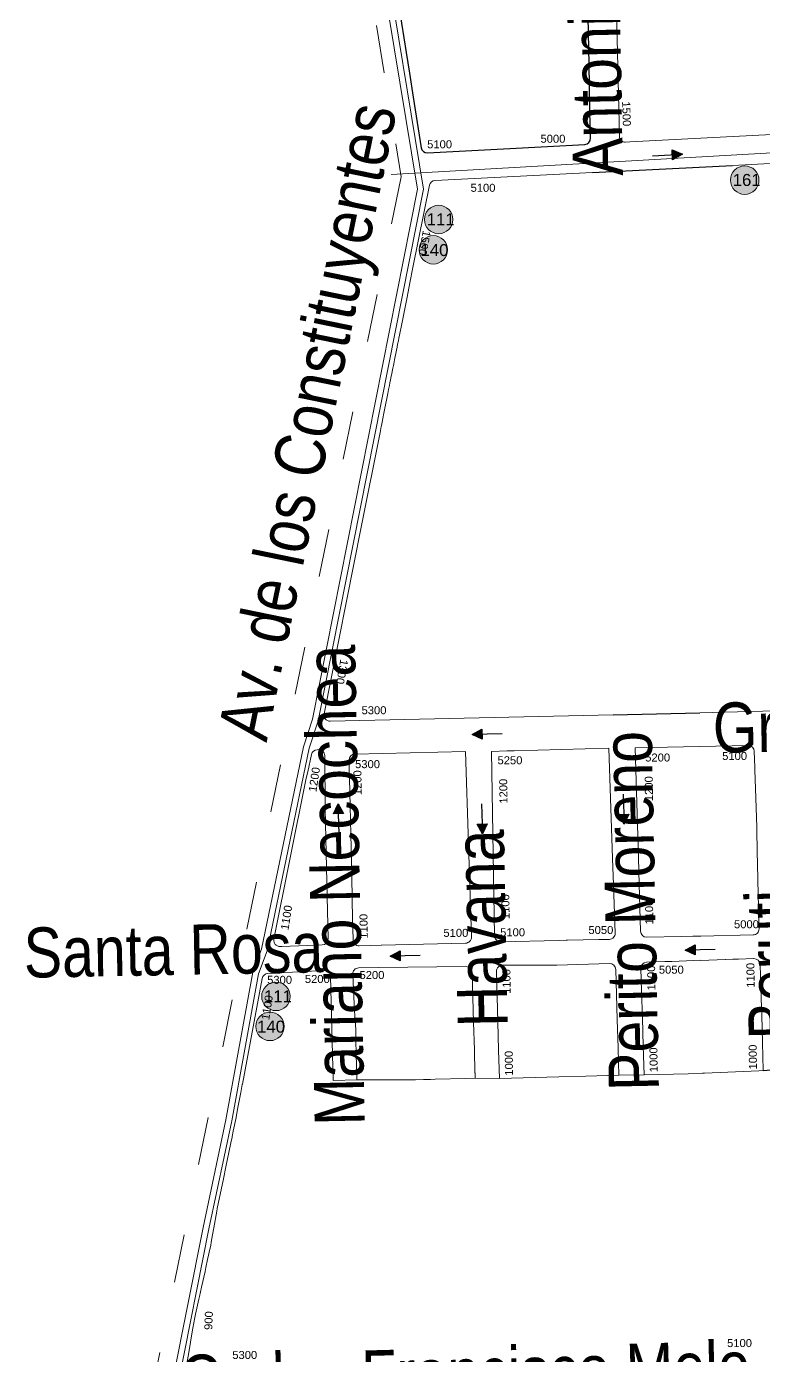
# Model space of a CAD drawing. Header units: millimetres. Extents: x 11558 to 23675, y 49449 to 61482.
# Drawn here: x 14926 to 15294, y 54333 to 54997 of the extents above; entities that cross this region are included whole.
import ezdxf

# ---------------------------------------------------------------- set-up
doc = ezdxf.new("R2010")
doc.units = ezdxf.units.MM
doc.linetypes.add('ACAD_ISO03W100', pattern=[30, 12, -18])
for name, color, linetype in [('0. plano base - nombres calles', 22, 'Continuous'), ('0. Plano Base - PLANO', 254, 'Continuous'), ('0. Plano base - sentido calles', 253, 'Continuous'), ('0.BARRIOS - DIVISIÓN', 12, 'ACAD_ISO03W100'), ('7. puesta en valor CC la lucila', 212, 'Continuous'), ('Linea 111 IDA', 139, 'Continuous'), ('Linea 140 IDA', 101, 'Continuous'), ('numeración', 7, 'Continuous')]:
    doc.layers.add(name, color=color, linetype=linetype)
doc.layers.add('linea 161 vuelta', color=7, linetype='Continuous', true_color=0x9d070c)
doc.layers.get('7. puesta en valor CC la lucila').off()
doc.styles.get("Standard").update_dxf_attribs({"font": 'arial.ttf'})

# ---------------------------------------------------------------- blocks, each defined once
blk = doc.blocks.new('MANZANAS')
at = {"layer": '0. Plano Base - PLANO', "color": 0, "linetype": 'Continuous', "lineweight": 5}
for points in [[(5635258.56, 6177062.67, -0.404972), (5635259.66, 6177066.69), (5635405.37, 6177152.92, -0.424221), (5635409.53, 6177151.78), (5635486.54, 6177010.93, -0.404912), (5635485.43, 6177006.9), (5635465.05, 6176994.9), (5635434.62, 6176976.98), (5635429.26, 6176973.83), (5635402.94, 6176958.33), (5635341.7, 6176922.27), (5635339.79, 6176921.2, -0.416621), (5635335.7, 6176922.37)], [(5635538.17, 6176562.21), (5635546.14, 6176566.72), (5635549.12, 6176568.41), (5635555.48, 6176572.01), (5635561.57, 6176575.46), (5635561.63, 6176575.49), (5635572.44, 6176581.55), (5635572.68, 6176581.69), (5635575.75, 6176583.41), (5635578.19, 6176584.78), (5635584.65, 6176588.4), (5635584.85, 6176588.51, -0.413022), (5635588.93, 6176587.38), (5635594.69, 6176577.2), (5635599.54, 6176568.63), (5635599.77, 6176568.23), (5635601.46, 6176565.24), (5635608.03, 6176553.39), (5635614.81, 6176541.09), (5635612.95, 6176539.91), (5635589.41, 6176526.4), (5635588.5, 6176525.88), (5635582.31, 6176522.33), (5635563.04, 6176511.74), (5635555.99, 6176524.32), (5635549.18, 6176536.47), (5635542.54, 6176548.32), (5635537.03, 6176558.13, -0.413002)], [(5635390.34, 6176495.17), (5635383.83, 6176491.48), (5635372.84, 6176485.24), (5635372.01, 6176484.77, -0.484633), (5635367.65, 6176486.55), (5635344.78, 6176565.53), (5635344.08, 6176568.59), (5635341.72, 6176577.23, -0.333351), (5635343.05, 6176580.58), (5635343.58, 6176580.9, -0.432264), (5635347.79, 6176579.75), (5635360.38, 6176556.1), (5635381.35, 6176517.76), (5635391.5, 6176499.22, -0.409705)], [(5635526.15, 6176551.97), (5635538.32, 6176530.11), (5635545.21, 6176517.74), (5635548.77, 6176511.34), (5635551.87, 6176505.81), (5635551.82, 6176505.78), (5635537.49, 6176497.77), (5635525.67, 6176491.17), (5635499.71, 6176476.67), (5635492.85, 6176489.06), (5635485.93, 6176501.55), (5635473.72, 6176523.58, -0.422077), (5635474.96, 6176527.7), (5635496.2, 6176538.73), (5635496.33, 6176538.8), (5635498.83, 6176540.19), (5635499.03, 6176540.31), (5635522.07, 6176553.13, -0.414192)], [(5635463.14, 6176517.47), (5635475.32, 6176495.62), (5635481.93, 6176483.75), (5635487.54, 6176473.67), (5635487.62, 6176473.52), (5635488.88, 6176471.26), (5635484.66, 6176468.93), (5635471.36, 6176461.56), (5635469.37, 6176460.45), (5635466.26, 6176458.73), (5635462.78, 6176456.8), (5635459.08, 6176454.88), (5635436.77, 6176443.29), (5635436.75, 6176443.34), (5635430.42, 6176454.89), (5635427.43, 6176460.34), (5635424.67, 6176465.37), (5635423.59, 6176467.19), (5635421.33, 6176471), (5635419.61, 6176473.89), (5635419.56, 6176473.97), (5635416.41, 6176479.28), (5635410.61, 6176489.24, -0.424873), (5635411.79, 6176493.4), (5635420.52, 6176498.06), (5635459.11, 6176518.66, -0.409046)]]:
    blk.add_lwpolyline(points, format="xyb", close=True, dxfattribs=at)
at = {"layer": '0. Plano Base - PLANO', "color": 0}
blk.add_lwpolyline([(5635246.7, 6177055.54, 0.424292), (5635242.54, 6177056.69), (5635156.32, 6177005.79, 0.442616), (5635155.42, 6177001.44), (5635170.25, 6176981.07), (5635189.5, 6176954.64), (5635202.35, 6176936.99), (5635208.68, 6176928.39), (5635221.93, 6176910.41), (5635228.14, 6176901.98), (5635235.32, 6176892.23), (5635250.47, 6176871.67, 0.384411), (5635254.41, 6176870.87), (5635292.66, 6176893.39), (5635322.27, 6176910.83, 0.404525), (5635323.38, 6176914.85), (5635320.93, 6176919.34), (5635305.81, 6176947.09), (5635305.63, 6176947.42), (5635290.59, 6176975.02), (5635275.13, 6177003.39), (5635260.09, 6177030.98), (5635246.7, 6177055.54)], format="xyb", dxfattribs=at)
at = {"layer": '0. Plano Base - PLANO', "color": 0, "linetype": 'Continuous', "lineweight": 5}
for points in [[(5635392.66, 6176935.47), (5635484.76, 6176989.8), (5635485.97, 6176990.51), (5635491.86, 6176993.98, -0.422622), (5635496.01, 6176992.85), (5635496.14, 6176992.61), (5635501.22, 6176983.41), (5635513.62, 6176960.94), (5635522.75, 6176944.49), (5635548.39, 6176898.29), (5635578.63, 6176843.58), (5635579.53, 6176841.95), (5635584.6, 6176832.78), (5635586.8, 6176828.79), (5635598.32, 6176807.94), (5635626.44, 6176756.19, -0.411177), (5635625.27, 6176752.14), (5635504.32, 6176685.12)], [(5635466.25, 6176664.25, -0.000565), (5635466.24, 6176664.25), (5635342.23, 6176596.27, -0.479686), (5635337.91, 6176598.06), (5635311.28, 6176689.55), (5635297.62, 6176736.7), (5635297.24, 6176737.98), (5635296.87, 6176739.29), (5635296.41, 6176740.85), (5635295.86, 6176742.74), (5635295.11, 6176745.36), (5635294.66, 6176746.91), (5635293.95, 6176749.35), (5635293.05, 6176752.45), (5635292.32, 6176754.96), (5635291.74, 6176756.96), (5635291.2, 6176758.84), (5635290.81, 6176760.17), (5635290.4, 6176761.59), (5635289.89, 6176763.34), (5635289.52, 6176764.62), (5635289.21, 6176765.69), (5635288.75, 6176767.29), (5635288.36, 6176768.64), (5635288.11, 6176769.5), (5635287.58, 6176771.33), (5635287.1, 6176772.98), (5635286.67, 6176774.47), (5635286.2, 6176776.07), (5635285.77, 6176777.56), (5635285.35, 6176779.01), (5635284.85, 6176780.73), (5635284.49, 6176781.98), (5635284.07, 6176783.42), (5635282.43, 6176789.1), (5635278.65, 6176802.11), (5635276.61, 6176809.14), (5635274.46, 6176816.56), (5635262.77, 6176856.89, -0.343597), (5635264.14, 6176860.32), (5635332.22, 6176900.13)], [(5635483.74, 6176654.69), (5635533.23, 6176681.79, -0.41409), (5635537.3, 6176680.6), (5635541.15, 6176673.57), (5635541.89, 6176672.28), (5635544.05, 6176668.48), (5635548.77, 6176660.21), (5635555.87, 6176647.43), (5635562.34, 6176635.65), (5635564.21, 6176632.25), (5635568.89, 6176623.72), (5635571.59, 6176618.8), (5635575.46, 6176611.76), (5635580.3, 6176602.94, -0.414961), (5635579.11, 6176598.86), (5635556.1, 6176586.3), (5635552.71, 6176584.45), (5635547.72, 6176581.73), (5635532.38, 6176573.36, -0.411864), (5635528.32, 6176574.53), (5635516.83, 6176595.19), (5635510.42, 6176606.72), (5635483.74, 6176654.69)], [(5635472.09, 6176648.5), (5635499.16, 6176600.49), (5635505.7, 6176588.89), (5635517.55, 6176567.88, -0.418089), (5635516.37, 6176563.78), (5635511.71, 6176561.23), (5635497.99, 6176553.73), (5635497.49, 6176553.46), (5635494.28, 6176551.7), (5635468.71, 6176537.73, -0.41549), (5635464.63, 6176538.93), (5635420.76, 6176620.03)], [(5635409.33, 6176613.94), (5635454.68, 6176533.09, -0.416172), (5635453.51, 6176529), (5635416.7, 6176508.67), (5635416.54, 6176508.58), (5635406.99, 6176503.31, -0.415056), (5635402.91, 6176504.49), (5635397.6, 6176514.18), (5635393.33, 6176521.95), (5635393.3, 6176522.02), (5635391.04, 6176526.14), (5635389.63, 6176528.71), (5635388.06, 6176531.57), (5635384.15, 6176538.71), (5635377.43, 6176550.96), (5635370.75, 6176563.14), (5635364.11, 6176575.24), (5635362.05, 6176579.01), (5635359.7, 6176583.29, -0.414193), (5635360.88, 6176587.37), (5635409.32, 6176613.94), (5635409.33, 6176613.94)], [(5635428.68, 6176271.62), (5635425.5, 6176282.64), (5635425.43, 6176282.61), (5635421.6, 6176294.55), (5635420.27, 6176298.7), (5635419.95, 6176299.69), (5635419.27, 6176302.26), (5635417.28, 6176309.66), (5635416.95, 6176310.88), (5635415.72, 6176315.49), (5635415.7, 6176315.56), (5635413.62, 6176323.35), (5635413.12, 6176325.22), (5635412.02, 6176329.3), (5635410.5, 6176335), (5635410.17, 6176336.23), (5635409.68, 6176337.76), (5635408.56, 6176341.29), (5635407.46, 6176344.77), (5635404.94, 6176352.73), (5635404.51, 6176354.12), (5635400.51, 6176368.67), (5635400.45, 6176368.65), (5635398.73, 6176374.59), (5635398.29, 6176376.21), (5635397.89, 6176377.6), (5635395.45, 6176386.35), (5635394.67, 6176389.14), (5635394.59, 6176389.43), (5635393.83, 6176392.13), (5635391.92, 6176398.83), (5635390.71, 6176402.81), (5635388.23, 6176411.01), (5635387.05, 6176414.9), (5635387, 6176415.07), (5635371.44, 6176466.48, -0.345465), (5635372.78, 6176469.93), (5635383.41, 6176476.22), (5635397.15, 6176484.34, -0.423179), (5635401.3, 6176483.21), (5635426.42, 6176437.63), (5635436.75, 6176443.34), (5635436.77, 6176443.29), (5635459.08, 6176454.88), (5635462.78, 6176456.8), (5635466.26, 6176458.73), (5635469.37, 6176460.45), (5635471.36, 6176461.56), (5635484.66, 6176468.93), (5635488.88, 6176471.26), (5635499.71, 6176476.67), (5635525.67, 6176491.17), (5635537.49, 6176497.77), (5635551.82, 6176505.78), (5635551.87, 6176505.81), (5635563.04, 6176511.74), (5635582.31, 6176522.33), (5635588.5, 6176525.88), (5635589.41, 6176526.4), (5635612.95, 6176539.91), (5635614.81, 6176541.09)]]:
    blk.add_lwpolyline(points, format="xyb", dxfattribs=at)
at = {"layer": '0. Plano Base - PLANO', "color": 0}
for points in [[(5635332.22, 6176900.13), (5635392.66, 6176935.47)], [(5635466.25, 6176664.25), (5635504.32, 6176685.12)], [(5635614.81, 6176541.09), (5635624.66, 6176547.34)]]:
    blk.add_lwpolyline(points, dxfattribs=at)
at = {"layer": '0. Plano Base - PLANO', "color": 0, "linetype": 'Continuous', "lineweight": 5}
blk.add_lwpolyline([(5635420.76, 6176620.03), (5635420.76, 6176620.03), (5635427.64, 6176623.85), (5635430.71, 6176625.55), (5635472.09, 6176648.5), (5635472.09, 6176648.5)], dxfattribs=at)
blk = doc.blocks.new('111')
at = {"layer": 'Linea 111 IDA', "lineweight": 211, "true_color": 0xededed}
h = blk.add_hatch(color=7, dxfattribs=at)
h.dxf.hatch_style = 1
edge = h.paths.add_edge_path()
edge.add_arc((0, 0), 7.11, 0, 360)
at = {"layer": 'Linea 111 IDA', "lineweight": 9}
blk.add_circle((0, 0), 7.11, dxfattribs=at)
at = {"layer": 'Linea 111 IDA', "lineweight": 15, "insert": (-5.99, 3.05), "char_height": 6, "attachment_point": 1}
blk.add_mtext_dynamic_manual_height_columns('111', width=16.4579, gutter_width=12.5, heights=[0], dxfattribs=at)
blk = doc.blocks.new('140')
at = {"layer": 'Linea 140 IDA', "lineweight": 211, "true_color": 0xededed}
h = blk.add_hatch(color=7, dxfattribs=at)
h.dxf.hatch_style = 1
edge = h.paths.add_edge_path()
edge.add_arc((0, 0), 7.11, 0, 360)
at = {"layer": 'Linea 140 IDA', "lineweight": 9}
blk.add_circle((0, 0), 7.11, dxfattribs=at)
at = {"layer": 'Linea 140 IDA', "lineweight": 15, "insert": (-6.46, 2.88), "char_height": 6, "attachment_point": 1}
blk.add_mtext_dynamic_manual_height_columns('140', width=16.4579, gutter_width=12.5, heights=[0], dxfattribs=at)
blk = doc.blocks.new('161vuelta')
at = {"layer": 'linea 161 vuelta', "lineweight": 211, "true_color": 0xededed}
h = blk.add_hatch(color=7, dxfattribs=at)
h.dxf.hatch_style = 1
edge = h.paths.add_edge_path()
edge.add_arc((0, 0), 7.11, 0, 360)
at = {"layer": 'linea 161 vuelta', "lineweight": 9}
blk.add_circle((0, 0), 7.11, dxfattribs=at)
at = {"layer": 'linea 161 vuelta', "lineweight": 9, "insert": (-6.03, 3.07), "char_height": 6, "attachment_point": 1}
blk.add_mtext_dynamic_manual_height_columns('161', width=16.4579, gutter_width=12.5, heights=[0], dxfattribs=at)

msp = doc.modelspace()

# ---------------------------------------------------------------- hatches: boundary and pattern name
at = {"layer": '0. Plano base - sentido calles', "linetype": 'Continuous', "lineweight": 25, "ltscale": 2, "true_color": 0x1a1a1a}
h = msp.add_hatch(color=250, dxfattribs=at)
h.dxf.hatch_style = 1
h.paths.add_polyline_path([(15253.4, 54933.29), (15248.26, 54935.49), (15248.41, 54932.99)])
h.paths.add_polyline_path([(15253.4, 54933.29), (15248.41, 54932.99), (15248.56, 54930.5)])
h = msp.add_hatch(color=250, dxfattribs=at)
h.dxf.hatch_style = 1
h.paths.add_polyline_path([(15148.36, 54643.16), (15153.41, 54640.78), (15153.35, 54643.28)])
h.paths.add_polyline_path([(15148.36, 54643.16), (15153.35, 54643.28), (15153.3, 54645.78)])
h = msp.add_hatch(color=250, dxfattribs=at)
h.dxf.hatch_style = 1
h.paths.add_polyline_path([(15081.48, 54608.55), (15079.13, 54603.48), (15081.63, 54603.55)])
h.paths.add_polyline_path([(15081.48, 54608.55), (15081.63, 54603.55), (15084.13, 54603.63)])
h = msp.add_hatch(color=250, dxfattribs=at)
h.dxf.hatch_style = 1
h.paths.add_polyline_path([(15224.27, 54598.27), (15226.62, 54603.34), (15224.12, 54603.27)])
h.paths.add_polyline_path([(15224.27, 54598.27), (15224.12, 54603.27), (15221.62, 54603.19)])
h = msp.add_hatch(color=250, dxfattribs=at)
h.dxf.hatch_style = 1
h.paths.add_polyline_path([(15153.51, 54593.43), (15155.87, 54598.5), (15153.37, 54598.43)])
h.paths.add_polyline_path([(15153.51, 54593.43), (15153.37, 54598.43), (15150.87, 54598.36)])
h = msp.add_hatch(color=250, dxfattribs=at)
h.dxf.hatch_style = 1
h.paths.add_polyline_path([(15254.83, 54535.34), (15259.89, 54532.96), (15259.83, 54535.46)])
h.paths.add_polyline_path([(15254.83, 54535.34), (15259.83, 54535.46), (15259.77, 54537.96)])
h = msp.add_hatch(color=250, dxfattribs=at)
h.dxf.hatch_style = 1
h.paths.add_polyline_path([(15107.43, 54532.28), (15112.49, 54529.9), (15112.43, 54532.4)])
h.paths.add_polyline_path([(15107.43, 54532.28), (15112.43, 54532.4), (15112.37, 54534.9)])

# ---------------------------------------------------------------- linework, layer by layer
at = {"layer": '0. Plano base - sentido calles', "color": 250, "linetype": 'Continuous', "lineweight": 25, "ltscale": 2, "true_color": 0x1a1a1a}
for points in [[(15238.43, 54932.39), (15253.4, 54933.29), (15248.56, 54930.5), (15248.26, 54935.49), (15253.4, 54933.29)], [(15163.35, 54643.51), (15148.36, 54643.16), (15153.3, 54645.78), (15153.41, 54640.78), (15148.36, 54643.16)], [(15223.84, 54613.26), (15224.27, 54598.27), (15221.62, 54603.19), (15226.62, 54603.34), (15224.27, 54598.27)], [(15081.91, 54593.56), (15081.48, 54608.55), (15084.13, 54603.63), (15079.13, 54603.48), (15081.48, 54608.55)], [(15153.08, 54608.42), (15153.51, 54593.43), (15150.87, 54598.36), (15155.87, 54598.5), (15153.51, 54593.43)], [(15269.83, 54535.69), (15254.83, 54535.34), (15259.77, 54537.96), (15259.89, 54532.96), (15254.83, 54535.34)], [(15122.43, 54532.63), (15107.43, 54532.28), (15112.37, 54534.9), (15112.49, 54529.9), (15107.43, 54532.28)]]:
    msp.add_lwpolyline(points, dxfattribs=at)
at = {"layer": '0.BARRIOS - DIVISIÓN', "color": 14, "lineweight": 18, "ltscale": 2}
msp.add_lwpolyline([(15243.48, 55607.68), (15214.21, 55300.54), (15052.83, 55293.83), (15112.91, 54921.92), (14987.64, 54310.9), (17059.08, 54362.46), (17585.92, 54374.44), (17552.48, 55699.13), (15243.48, 55607.68)], dxfattribs=at)
at = {"layer": 'Linea 111 IDA', "lineweight": 15}
msp.add_lwpolyline([(15085.01, 52699.41), (15073.97, 52903.9), (15062.47, 53075.34), (15052.86, 53241.69), (15048.7, 53324.8), (15043.39, 53343.82), (15043.07, 53494.99), (15043.91, 53616.47), (15035.9, 53628.23), (15023.28, 53766.83), (15013.93, 53861.78), (15004.27, 53968.95), (15001.97, 54125.47), (15000.73, 54232.72), (14998.7, 54319.68), (15013.94, 54396.68), (15025.32, 54450.56), (15038.76, 54524.29), (15043.07, 54535.8), (15064.04, 54637.05), (15068.6, 54650.81), (15121.08, 54915.79), (15100.6, 55040.13)], dxfattribs=at)
at = {"layer": 'Linea 140 IDA', "lineweight": 15}
msp.add_lwpolyline([(15088.01, 52699.57), (15076.96, 52904.08), (15065.47, 53075.52), (15055.86, 53241.85), (15051.67, 53325.29), (15046.39, 53344.23), (15046.07, 53494.98), (15046.92, 53617.39), (15038.82, 53629.28), (15026.26, 53767.11), (15016.92, 53862.07), (15007.27, 53969.1), (15004.97, 54125.51), (15003.73, 54232.77), (15001.7, 54319.42), (15016.88, 54396.08), (15028.26, 54449.98), (15041.66, 54523.49), (15045.96, 54534.97), (15066.94, 54636.27), (15071.51, 54650.04), (15124.13, 54915.74), (15103.56, 55040.6)], dxfattribs=at)
at = {"layer": 'linea 161 vuelta', "lineweight": 15}
msp.add_lwpolyline([(15107.87, 54923.15), (15678.91, 54955.59), (16109.67, 54979.94), (16377.73, 54990.61), (16669.3, 55001.24)], dxfattribs=at)

# ---------------------------------------------------------------- block references
at = {"layer": '0. Plano Base - PLANO', "color": 28, "lineweight": 5, "true_color": 0x0d0d0d, "rotation": 332.5463477508169}
msp.add_blockref('MANZANAS', (-7833237.48, -2828296.13), dxfattribs=at)
at = {"layer": '7. puesta en valor CC la lucila', "color": 250, "lineweight": 30, "rotation": 332.5463477508169}
msp.add_blockref('MANZANAS', (-7833237.48, -2828296.13), dxfattribs=at)
at = {"layer": 'Linea 111 IDA', "lineweight": 15}
for p in [(15131.63, 54900.61), (15050.35, 54512.2)]:
    msp.add_blockref('111', p, dxfattribs=at)
at = {"layer": 'Linea 140 IDA', "lineweight": 15}
for p in [(15129, 54885.45), (15047.36, 54497.2)]:
    msp.add_blockref('140', p, dxfattribs=at)
at = {"layer": 'linea 161 vuelta', "lineweight": 15}
msp.add_blockref('161vuelta', (15284.57, 54920.29), dxfattribs=at)

# ---------------------------------------------------------------- texts
at = {"layer": '0. plano base - nombres calles', "color": 250, "lineweight": 15, "true_color": 0x1a1a1a, "char_height": 25, "attachment_point": 1}
for s, insert, rotation in [('{\\fArial Narrow|b0|i0|c0|p34; Antonio Luis Beruti}', (15198.86, 54914.18), 91.01555), ('{\\fArial Narrow|b0|i0|c0|p34;Av. de los Constituyentes}', (15021.18, 54643.91), 78.38249), ('{\\fArial Narrow|b0|i0|c0|p34;Mariano Necochea}', (15069.72, 54447.33), 91.17177), ('{\\fArial Narrow|b0|i0|c0|p34;Gral. Roca}', (15268.37, 54658.94), 1.08363), ('{\\fArial Narrow|b0|i0|c0|p34;Perito Moreno}', (15216.73, 54464.74), 91.17177), ('{\\fArial Narrow|b0|i0|c0|p34;Havana}', (15141.2, 54496.57), 91.17177), ('{\\fArial Narrow|b0|i0|c0|p34;Beruti}', (15286.59, 54490.46), 91.17177), ('{\\fArial Narrow|b0|i0|c0|p34;Santa Rosa}', (14924.11, 54546.5), 1.08363), ('{\\fArial Narrow|b0|i0|c0|p34;Carlos Francisco Melo}', (15002.07, 54332.83), 1.45987)]:
    msp.add_mtext_dynamic_manual_height_columns(s, width=329.255, gutter_width=12.5, heights=[0], dxfattribs=dict(at, insert=insert, rotation=rotation))
at = {"layer": 'numeración', "color": 251, "true_color": 0x606162, "char_height": 4, "attachment_point": 1}
for s, insert, rotation in [('1500', (15227.29, 54959.72), 271.99098), ('1500', (15127.75, 54894.6), 259.47014), ('1300', (15086.52, 54680.2), 259.47014), ('1200', (15066.57, 54614.81), 81.16973), ('1200', (15089.21, 54612.8), 90.78878), ('1200', (15234.75, 54609.82), 90.78878), ('1200', (15162.05, 54608.55), 90.78878), ('1100', (15163.1, 54550.83), 90.78878), ('1100', (15052.64, 54545.76), 81.16973), ('1100', (15234.91, 54548.11), 90.78878), ('1100', (15092.23, 54541.03), 90.78878), ('1100', (15163.65, 54513.4), 90.78878), ('1100', (15235.95, 54515.13), 90.78878), ('1100', (15285.54, 54516.51), 90.78878), ('1100', (15043.02, 54500.77), 81.16973), ('1000', (15164.81, 54472.53), 90.78878), ('1000', (15237.1, 54474.25), 90.78878), ('1000', (15286.69, 54475.64), 90.78878), ('900', (15014.52, 54345.55), 87.8753)]:
    msp.add_mtext_dynamic_manual_height_columns(s, width=16.0314, gutter_width=12.5, heights=[0], dxfattribs=dict(at, insert=insert, rotation=rotation))
for s, insert in [('5000', (15182.53, 54942.98)), ('5100', (15125.9, 54940.2)), ('5100', (15147.59, 54918.46)), ('5300', (15093.13, 54657.26)), ('5300', (15089.9, 54630.32)), ('5250', (15161.05, 54632.25)), ('5200', (15234.85, 54633.63)), ('5100', (15273.3, 54634.39)), ('5000', (15279.21, 54550.27)), ('5100', (15134.03, 54545.98)), ('5100', (15162.38, 54546.26)), ('5050', (15206.48, 54547.41)), ('5300', (15045.96, 54522.49)), ('5200', (15064.81, 54522.92)), ('5200', (15092.11, 54524.89)), ('5050', (15241.67, 54527.56)), ('5100', (15275.76, 54340.89)), ('5300', (15028.55, 54334.95))]:
    msp.add_mtext_dynamic_manual_height_columns(s, width=16.0314, gutter_width=12.5, heights=[0], dxfattribs=dict(at, insert=insert))

doc.saveas('drawing.dxf')
